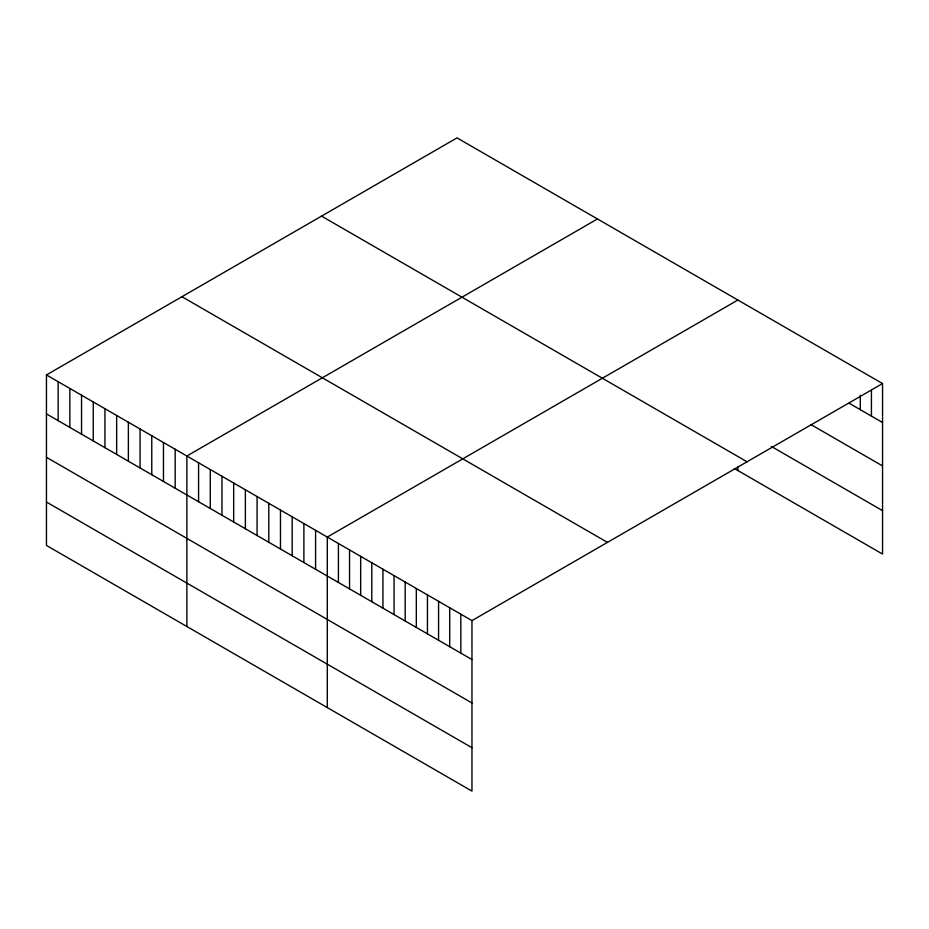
<?xml version="1.0" encoding="UTF-8"?>
<svg xmlns="http://www.w3.org/2000/svg" width="929" height="929" viewBox="0 0 929 929"><rect width="100%" height="100%" fill="white"/><g stroke="black" fill="none" stroke-linecap="round" stroke-linejoin="round"><path stroke-width="1.39" d="M46.45 374.944L471.967 620.607L471.967 791.113L46.45 545.439L46.45 374.944L457.033 137.887L882.55 383.561L882.55 554.056L734.363 468.506M597.463 218.965L186.868 456.011L186.868 626.518M737.881 300.032L327.287 537.078L327.287 707.584M471.967 620.607L882.55 383.561M849.164 403.244L882.55 422.521M810.831 424.518L882.55 465.928M771.267 446.396L882.55 510.648M321.55 216.12L747.055 461.783M181.945 296.711L607.45 542.385M46.45 413.904L471.967 659.567M46.45 457.312L471.967 702.974M46.45 502.032L471.967 747.706M871.425 390.122L871.425 416.099M860.289 395.243L860.289 409.666M737.881 466.463L737.881 470.527M460.83 614.185L460.83 653.145M449.706 607.763L449.706 646.723M438.569 601.33L438.569 640.302M427.445 594.908L427.445 633.868M416.32 588.487L416.32 627.447M405.183 582.053L405.183 621.025M394.059 575.632L394.059 614.592M382.934 569.21L382.934 608.17M371.797 562.788L371.797 601.748M360.673 556.355L360.673 595.315M349.548 549.933L349.548 588.893M338.411 543.511L338.411 582.471M315.581 530.331L315.581 569.291M303.888 523.573L303.888 562.533M292.182 516.814L292.182 555.774M280.477 510.056L280.477 549.016M268.783 503.309L268.783 542.269M257.078 496.55L257.078 535.51M245.372 489.792L245.372 528.752M233.678 483.034L233.678 521.993M221.973 476.275L221.973 515.247M210.268 469.528L210.268 508.488M198.574 462.77L198.574 501.73M175.163 449.253L175.163 488.224M163.469 442.506L163.469 481.466M151.764 435.747L151.764 474.707M140.058 428.989L140.058 467.949M128.365 422.231L128.365 461.19M116.659 415.472L116.659 454.444M104.954 408.725L104.954 447.685M93.26 401.967L93.26 440.927M81.555 395.208L81.555 434.168M69.849 388.45L69.849 427.421M58.155 381.703L58.155 420.663"/></g></svg>
